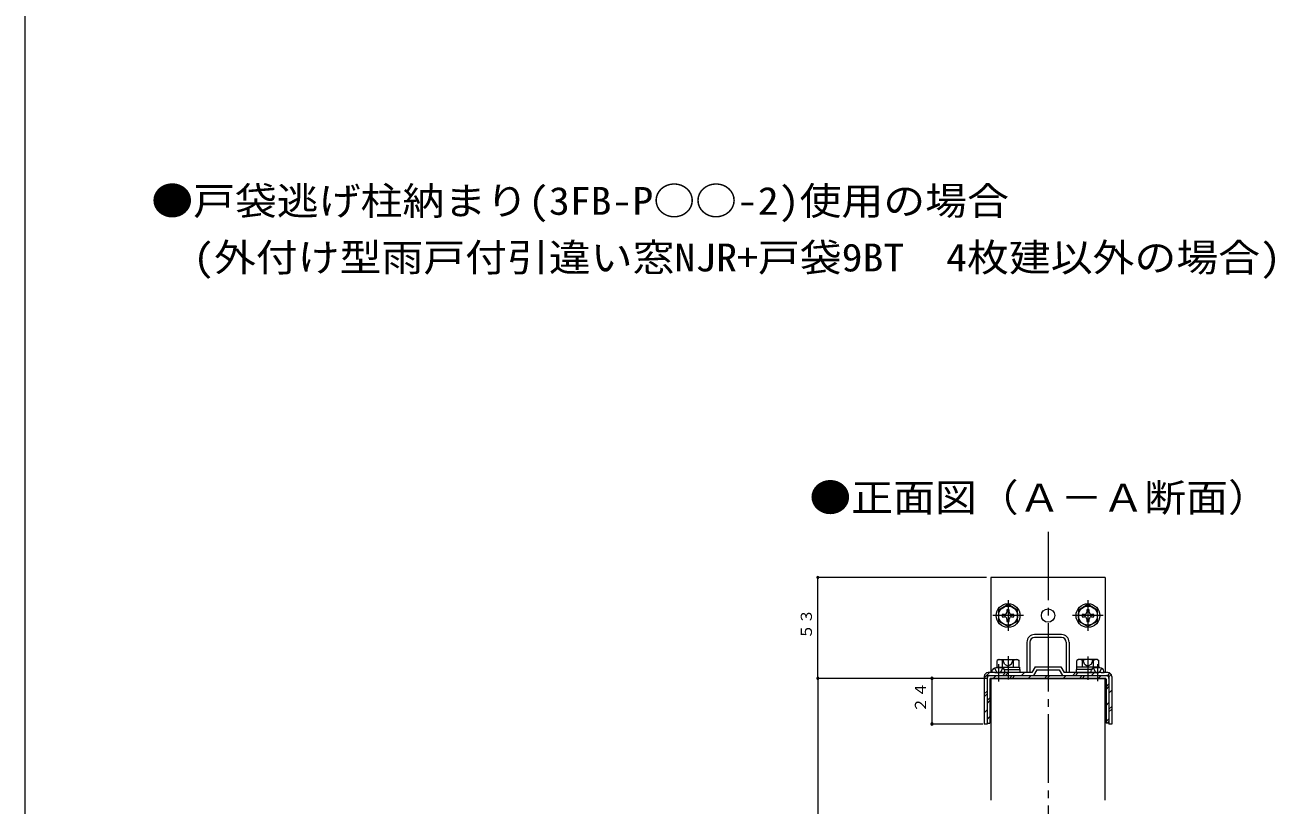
# Model space of a CAD drawing. Units: millimetres, scale not verified. Extents: x -1682 to -296, y -1188 to 1054.
# Drawn here: x -1682 to -1025, y -503 to -93 of the extents above; entities that cross this region are included whole.
import ezdxf
from ezdxf.enums import TextEntityAlignment as Align

# ---------------------------------------------------------------- set-up
doc = ezdxf.new("R2010")
doc.units = ezdxf.units.MM
doc.header["$LTSCALE"] = 4
doc.linetypes.add('CHAIN2', pattern=[12, 9, -1, 1, -1])
doc.linetypes.add('DASHED3', pattern=[4, 3, -1])
doc.layers.add('0-1_USER1', color=3, linetype='Continuous')
for name, color, linetype, lineweight in [('0-2_YKK_ZWAK', 7, 'Continuous', 9), ('0-4_YKK_12', 2, 'Continuous', 9), ('0-6_YKK_13', 4, 'Continuous', 9), ('0-7_YKK_D', 6, 'Continuous', 9)]:
    doc.layers.add(name, color=color, linetype=linetype, lineweight=lineweight)
doc.styles.add('ＭＳ ゴシック', font='')
doc.styles.get('ＭＳ ゴシック').set_extended_font_data('MS Gothic')

msp = doc.modelspace()

# ---------------------------------------------------------------- linework, layer by layer
at = {"layer": '0-2_YKK_ZWAK'}
msp.add_line((-1682, -1188), (-1682, 996), dxfattribs=at)
at = {"layer": '0-4_YKK_12', "linetype": 'CHAIN2'}
msp.add_line((-1144.393, -359.104), (-1144.393, -817.065), dxfattribs=at)
at = {"layer": '0-4_YKK_12'}
for p, q in [((-1174.393, -436.201), (-1174.393, -500.286)), ((-1114.393, -436.201), (-1174.393, -436.201)), ((-1114.393, -500.286), (-1114.393, -436.201))]:
    msp.add_line(p, q, dxfattribs=at)
at = {"layer": '0-6_YKK_13'}
for p, q in [((-1114.394, -383.201), (-1174.394, -383.2)), ((-1174.394, -383.201), (-1174.394, -433.201)), ((-1114.394, -383.201), (-1114.394, -433.201)), ((-1165.393, -397.427), (-1170.393, -400.314)), ((-1170.393, -400.314), (-1170.393, -406.087)), ((-1166.013, -400.101), (-1166.013, -401.34)), ((-1164.773, -400.101), (-1166.013, -400.101)), ((-1160.393, -400.314), (-1165.393, -397.427)), ((-1164.773, -401.34), (-1164.773, -400.101)), ((-1160.393, -406.087), (-1160.393, -400.314)), ((-1123.393, -397.427), (-1128.393, -400.314)), ((-1128.393, -400.314), (-1128.393, -406.087)), ((-1118.393, -400.314), (-1123.393, -397.427)), ((-1118.393, -406.087), (-1118.393, -400.314)), ((-1170.393, -406.087), (-1165.393, -408.974)), ((-1167.253, -402.581), (-1168.493, -402.581)), ((-1168.493, -402.581), (-1168.493, -403.821)), ((-1168.493, -403.821), (-1167.253, -403.821)), ((-1166.013, -405.061), (-1166.013, -406.301)), ((-1166.013, -406.301), (-1164.773, -406.301)), ((-1165.393, -408.974), (-1160.393, -406.087)), ((-1164.773, -406.301), (-1164.773, -405.061)), ((-1162.293, -402.581), (-1163.533, -402.581)), ((-1163.533, -403.821), (-1162.293, -403.821)), ((-1162.293, -403.821), (-1162.293, -402.581)), ((-1128.393, -406.087), (-1123.393, -408.974)), ((-1126.493, -403.821), (-1125.253, -403.821)), ((-1123.393, -408.974), (-1118.393, -406.087)), ((-1121.533, -403.821), (-1120.293, -403.821)), ((-1137.294, -413.201), (-1151.494, -413.201)), ((-1155.494, -417.201), (-1155.494, -433.201)), ((-1153.964, -417.201), (-1153.964, -433.201)), ((-1137.294, -414.731), (-1151.494, -414.731)), ((-1134.823, -417.201), (-1134.823, -433.201)), ((-1133.294, -417.201), (-1133.294, -433.201)), ((-1170.393, -426.321), (-1171.167, -426.767)), ((-1171.167, -430.321), (-1171.167, -426.767)), ((-1170.393, -426.321), (-1160.393, -426.321)), ((-1168.28, -430.321), (-1168.28, -426.767)), ((-1162.507, -430.321), (-1162.507, -426.767)), ((-1160.393, -426.321), (-1159.62, -426.767)), ((-1159.62, -430.321), (-1159.62, -426.767)), ((-1128.393, -426.321), (-1129.167, -426.767)), ((-1129.167, -430.321), (-1129.167, -426.767)), ((-1118.393, -426.321), (-1128.393, -426.321)), ((-1126.28, -430.321), (-1126.28, -426.767)), ((-1120.507, -430.321), (-1120.507, -426.767)), ((-1118.393, -426.321), (-1117.62, -426.767)), ((-1117.62, -430.321), (-1117.62, -426.767)), ((-1177.894, -435.933), (-1175.161, -433.201)), ((-1173.205, -433.201), (-1175.893, -433.201)), ((-1173.893, -433.2), (-1173.516, -431.794)), ((-1172.393, -433.2), (-1173.893, -433.2)), ((-1172.393, -433.2), (-1168.393, -433.2)), ((-1171.394, -430.656), (-1171.394, -430.321)), ((-1171.394, -430.321), (-1159.393, -430.321)), ((-1171.144, -433.201), (-1171.144, -433.201)), ((-1168.393, -433.2), (-1166.893, -433.2)), ((-1168.175, -434.701), (-1166.676, -433.201)), ((-1152.894, -433.201), (-1167.582, -433.201)), ((-1167.322, -431.601), (-1159.143, -431.601)), ((-1166.893, -433.2), (-1167.27, -431.794)), ((-1166.761, -434.701), (-1165.262, -433.201)), ((-1159.393, -430.321), (-1159.393, -431.601)), ((-1159.143, -431.601), (-1159.143, -433.201)), ((-1158.276, -434.701), (-1156.776, -433.201)), ((-1151.161, -430.201), (-1152.894, -433.202)), ((-1150.295, -431.7), (-1152.027, -434.701)), ((-1151.161, -430.201), (-1137.625, -430.201)), ((-1150.295, -431.7), (-1138.492, -431.7)), ((-1138.492, -431.7), (-1136.76, -434.701)), ((-1137.626, -430.201), (-1135.894, -433.201)), ((-1121.205, -433.201), (-1135.894, -433.201)), ((-1131.406, -434.701), (-1129.907, -433.202)), ((-1129.992, -434.701), (-1128.493, -433.202)), ((-1129.643, -431.601), (-1129.643, -433.201)), ((-1121.465, -431.601), (-1129.643, -431.601)), ((-1129.393, -430.321), (-1129.393, -431.601)), ((-1117.393, -430.321), (-1129.393, -430.321)), ((-1121.894, -433.2), (-1121.517, -431.794)), ((-1120.394, -433.2), (-1121.894, -433.2)), ((-1121.506, -434.701), (-1120.007, -433.202)), ((-1116.394, -433.2), (-1120.394, -433.2)), ((-1117.644, -433.201), (-1117.644, -433.202)), ((-1117.393, -430.656), (-1117.393, -430.321)), ((-1116.394, -433.2), (-1114.894, -433.2)), ((-1112.894, -433.201), (-1115.583, -433.201)), ((-1114.894, -433.2), (-1115.27, -431.794)), ((-1113.021, -434.701), (-1111.828, -433.508)), ((-1177.894, -435.201), (-1177.894, -460.2)), ((-1176.394, -435.201), (-1176.394, -460.201)), ((-1175.893, -434.701), (-1134.394, -434.701)), ((-1174.894, -436.701), (-1174.894, -459.7)), ((-1174.394, -436.201), (-1135.259, -436.201)), ((-1173.161, -436.201), (-1171.661, -434.701)), ((-1164.675, -436.201), (-1163.175, -434.701)), ((-1163.261, -436.201), (-1161.761, -434.701)), ((-1154.776, -436.201), (-1153.276, -434.701)), ((-1146.291, -436.201), (-1144.791, -434.701)), ((-1144.876, -436.201), (-1143.376, -434.701)), ((-1136.391, -436.201), (-1134.891, -434.701)), ((-1135.259, -436.201), (-1114.393, -436.201)), ((-1134.394, -434.701), (-1112.894, -434.701)), ((-1127.906, -436.201), (-1126.406, -434.701)), ((-1126.492, -436.201), (-1124.992, -434.701)), ((-1118.006, -436.201), (-1116.506, -434.701)), ((-1113.894, -436.701), (-1113.894, -459.701)), ((-1113.894, -440.573), (-1112.394, -439.073)), ((-1112.394, -435.487), (-1111.142, -434.236)), ((-1112.394, -435.201), (-1112.394, -460.201)), ((-1110.894, -435.201), (-1110.894, -460.2)), ((-1177.894, -444.419), (-1176.394, -442.919)), ((-1177.894, -445.833), (-1176.394, -444.333)), ((-1176.394, -447.919), (-1174.894, -446.419)), ((-1113.894, -441.987), (-1112.394, -440.487)), ((-1112.394, -443.972), (-1110.894, -442.472)), ((-1177.894, -454.318), (-1176.394, -452.818)), ((-1176.394, -449.333), (-1174.894, -447.833)), ((-1113.894, -450.472), (-1112.394, -448.972)), ((-1112.394, -452.458), (-1110.894, -450.958)), ((-1112.394, -453.872), (-1110.894, -452.372)), ((-1176.394, -457.818), (-1174.894, -456.318)), ((-1176.394, -459.7), (-1174.894, -459.7)), ((-1113.894, -458.958), (-1112.394, -457.458)), ((-1112.394, -459.701), (-1113.894, -459.701)), ((-1113.222, -459.701), (-1112.394, -458.872)), ((-1176.394, -460.201), (-1177.894, -460.201)), ((-1110.894, -460.2), (-1112.394, -460.201))]:
    msp.add_line(p, q, dxfattribs=at)
at = {"layer": '0-6_YKK_13', "linetype": 'CHAIN2'}
for p, q in [((-1165.393, -395.145), (-1165.393, -411.256)), ((-1123.393, -395.145), (-1123.393, -411.256)), ((-1157.338, -403.201), (-1173.449, -403.201)), ((-1115.338, -403.201), (-1131.449, -403.201)), ((-1165.393, -424.616), (-1165.393, -436.854)), ((-1123.394, -424.656), (-1123.394, -437.064)), ((-1170.393, -428.695), (-1170.393, -437.806)), ((-1118.394, -428.667), (-1118.394, -437.642))]:
    msp.add_line(p, q, dxfattribs=at)
at = {"layer": '0-6_YKK_13', "linetype": 'DASHED3'}
for p, q in [((-1167.294, -428.806), (-1168.078, -426.321)), ((-1163.493, -428.806), (-1162.709, -426.321)), ((-1125.293, -428.806), (-1126.078, -426.321)), ((-1121.493, -428.806), (-1120.709, -426.321)), ((-1172.493, -430.849), (-1171.543, -432.797)), ((-1159.143, -433.201), (-1171.643, -433.201)), ((-1171.543, -432.797), (-1170.393, -433.408)), ((-1169.243, -432.797), (-1170.393, -433.408)), ((-1168.293, -430.849), (-1169.243, -432.797)), ((-1167.294, -428.806), (-1165.393, -429.817)), ((-1163.493, -428.806), (-1165.393, -429.817)), ((-1129.643, -433.201), (-1117.143, -433.201)), ((-1125.293, -428.806), (-1123.393, -429.817)), ((-1121.493, -428.806), (-1123.393, -429.817)), ((-1120.494, -430.849), (-1119.544, -432.797)), ((-1119.544, -432.797), (-1118.394, -433.408)), ((-1117.244, -432.797), (-1118.394, -433.408)), ((-1116.294, -430.849), (-1117.244, -432.797))]:
    msp.add_line(p, q, dxfattribs=at)
at = {"layer": '0-6_YKK_13'}
for points in [[(-1122.773, -401.34), (-1122.773, -400.101), (-1124.013, -400.101), (-1124.013, -401.34)], [(-1125.253, -402.581), (-1126.493, -402.581), (-1126.493, -403.821)], [(-1124.013, -405.061), (-1124.013, -406.301), (-1122.773, -406.301), (-1122.773, -405.061)], [(-1120.293, -403.821), (-1120.293, -402.581), (-1121.533, -402.581)]]:
    msp.add_lwpolyline(points, dxfattribs=at)
for centre, radius in [((-1165.393, -403.201), 6.25), ((-1165.393, -403.201), 5), ((-1144.393, -403.201), 3.5), ((-1123.393, -403.201), 6.25), ((-1123.393, -403.201), 5)]:
    msp.add_circle(centre, radius, dxfattribs=at)
for centre, radius, start, end in [((-1167.253, -401.34), 1.24, 270, 0), ((-1167.253, -405.061), 1.24, 0, 90), ((-1163.533, -401.34), 1.24, 180, 270), ((-1163.533, -405.061), 1.24, 90, 180), ((-1125.253, -401.34), 1.24, 270, 0), ((-1125.253, -405.061), 1.24, 0, 90), ((-1121.533, -401.34), 1.24, 180, 270), ((-1121.533, -405.061), 1.24, 90, 180), ((-1151.494, -417.201), 4, 90, 180), ((-1137.294, -417.201), 4, 0, 90), ((-1151.494, -417.201), 2.47, 90, 180), ((-1137.294, -417.201), 2.47, 0, 90), ((-1169.724, -428.877), 2.556, 55.61574, 124.38425), ((-1165.393, -435.874), 9.553, 72.41203, 107.58795), ((-1161.063, -428.877), 2.556, 55.61574, 124.38425), ((-1127.723, -428.877), 2.556, 55.61574, 124.38425), ((-1123.393, -435.874), 9.553, 72.41203, 107.58795), ((-1119.063, -428.877), 2.556, 55.61574, 124.38425), ((-1175.893, -435.201), 2, 90, 180), ((-1172.261, -432.13), 1.3, 104.03529, 165), ((-1170.393, -439.6), 9, 75.96469, 104.03529), ((-1168.526, -432.13), 1.3, 15, 75.96469), ((-1120.261, -432.13), 1.3, 104.03529, 165), ((-1118.394, -439.6), 9, 75.96469, 104.03529), ((-1116.526, -432.13), 1.3, 15, 75.96469), ((-1112.894, -435.201), 2, 0, 90), ((-1175.893, -435.201), 0.5, 90, 180), ((-1174.893, -436.201), 1.5, 90, 180), ((-1174.394, -436.701), 0.5, 90, 180), ((-1114.393, -436.701), 0.5, 0, 90), ((-1113.893, -436.201), 1.5, 0, 90), ((-1112.894, -435.201), 0.5, 0, 90)]:
    msp.add_arc(centre, radius, start, end, dxfattribs=at)
at = {"layer": '0-7_YKK_D'}
for p, q in [((-1176.642, -383.2), (-1266.098, -383.2)), ((-1265.349, -436.2), (-1265.349, -383.2)), ((-1188.435, -436.2), (-1266.098, -436.2)), ((-1186.387, -436.2), (-1266.098, -436.2)), ((-1265.349, -436.2), (-1265.349, -936.271)), ((-1176.642, -436.2), (-1206.128, -436.2)), ((-1205.378, -436.2), (-1205.378, -460.201)), ((-1178.642, -460.201), (-1206.128, -460.201))]:
    msp.add_line(p, q, dxfattribs=at)
for centre, start, end in [((-1265.349, -383.2), 0, 180), ((-1265.349, -383.2), 180, 0), ((-1265.349, -436.2), 0, 180), ((-1265.349, -436.2), 0, 180), ((-1265.349, -436.2), 180, 0), ((-1265.349, -436.2), 180, 0), ((-1205.378, -436.2), 0, 180), ((-1205.378, -436.2), 180, 0), ((-1205.378, -460.201), 0, 180), ((-1205.378, -460.201), 180, 0)]:
    msp.add_arc(centre, 0.562, start, end, dxfattribs=at)

# ---------------------------------------------------------------- texts
at = {"layer": '0-1_USER1', "style": 'ＭＳ ゴシック', "width": 1.1}
for s, p in [('●戸袋逃げ柱納まり(3FB-P○○-2)使用の場合', (-1615.623, -196.941)), ('\u3000(外付け型雨戸付引違い窓NJR+戸袋9BT\u30004枚建以外の場合)', (-1615.623, -226.688)), ('●正面図（Ａ－Ａ断面）', (-1269.8, -352.901))]:
    msp.add_text(s, height=14.66, dxfattribs=at).set_placement(p, align=Align.BOTTOM_LEFT)
at = {"layer": '0-7_YKK_D', "color": 4, "style": 'ＭＳ ゴシック'}
for s, p in [('５３', (-1266.698, -415.67)), ('２４', (-1206.728, -454.17))]:
    msp.add_text(s, height=5.865, rotation=90, dxfattribs=at).set_placement(p, align=Align.BOTTOM_LEFT)

doc.saveas('drawing.dxf')
